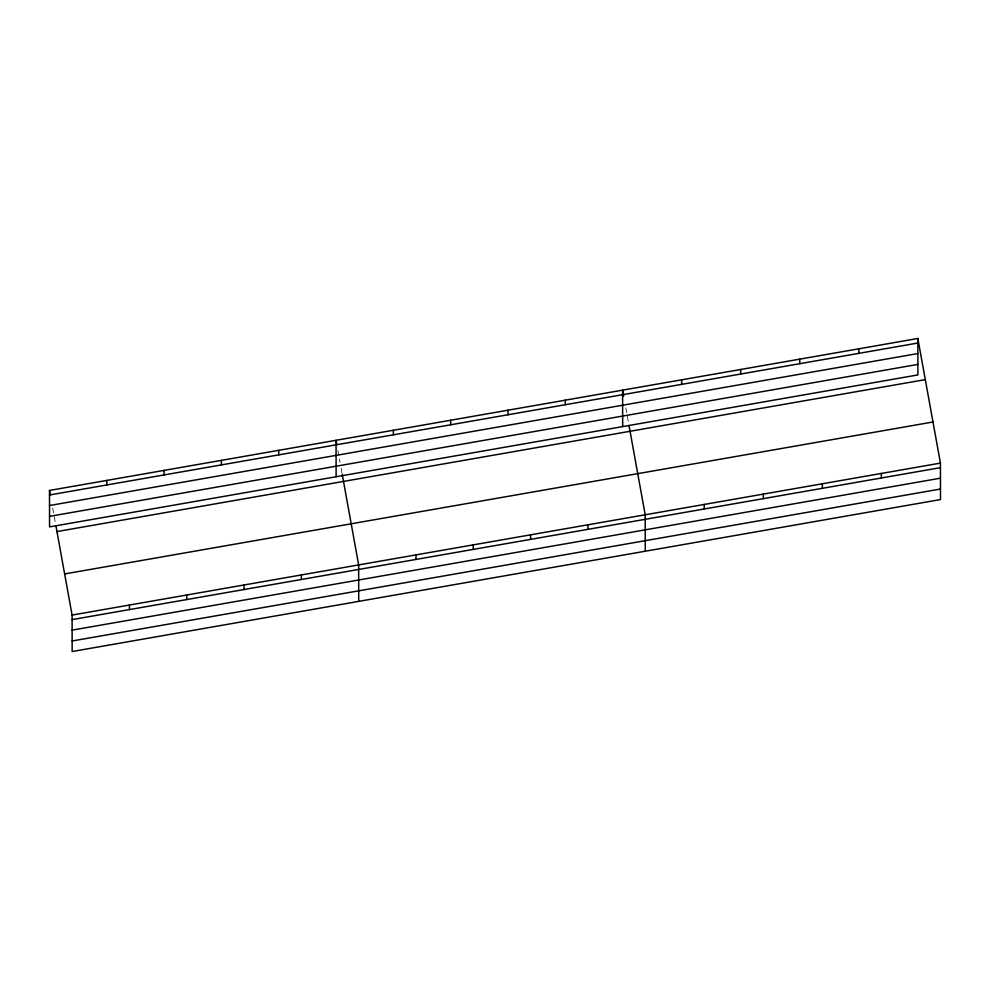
<?xml version="1.0" encoding="UTF-8"?>
<svg xmlns="http://www.w3.org/2000/svg" width="990" height="990" viewBox="0 0 990 990"><rect width="100%" height="100%" fill="white"/><g stroke="black" fill="none" stroke-linecap="round" stroke-linejoin="round"><path stroke-width="0.74" stroke-dasharray="4.95 3.71" d="M625.804 407.781L628.724 423.93M337.912 450.586L340.053 462.33M341.117 468.208L341.909 472.614M52.693 508.068L55.353 522.757"/><path stroke-width="1.49" d="M917.841 338.481L917.903 374.925L49.562 526.89L49.5 490.446L917.841 338.481L940.438 463.11L940.5 499.554L72.159 651.519L72.097 615.075L55.886 525.702M49.512 494.988L917.854 343.035M49.525 505.519L917.866 353.554M49.55 516.359L917.891 364.407M56.962 531.568L925.304 379.615M64.635 573.94L932.976 421.988M72.097 615.075L940.438 463.11M72.109 619.616L940.438 467.651M72.121 630.147L940.463 478.182M72.146 640.988L940.488 489.023M623.675 396.025L622.611 390.147L622.673 426.591M628.996 425.403L645.195 514.775L645.27 551.22M336.848 444.708L336.055 440.303L336.117 476.747M342.181 474.086L358.652 564.919L358.714 601.363M49.5 490.446L50.304 494.851M881.385 473.443L881.397 477.984M858.788 348.814L858.8 353.368M822.344 483.776L822.356 488.318M799.747 359.147L799.759 363.701M763.29 494.109L763.302 498.651M740.693 369.48L740.706 374.034M704.249 504.442L704.261 508.984M681.652 379.814L681.665 384.368M587.887 524.811L587.899 529.353M565.29 400.183L565.302 404.724M530.578 534.835L530.591 539.377M507.981 410.207L507.994 414.761M473.269 544.859L473.282 549.413M450.673 420.243L450.685 424.784M415.961 554.895L415.961 559.437M393.364 430.266L393.377 434.82M301.331 574.955L301.344 579.496M278.747 450.326L278.747 454.868M244.023 584.979L244.035 589.533M221.426 460.362L221.438 464.904M186.714 595.015L186.726 599.556M164.117 470.386L164.13 474.928M129.405 605.038L129.418 609.58M106.809 480.422L106.821 484.964"/></g></svg>
